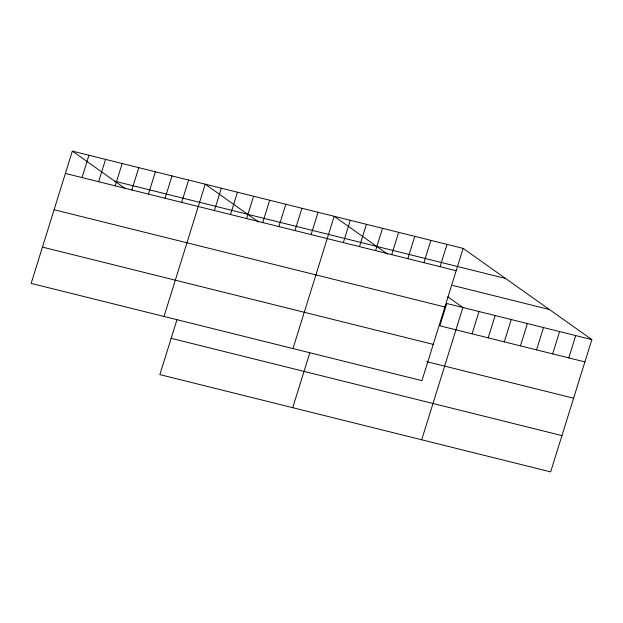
<?xml version="1.0" encoding="UTF-8"?>
<svg xmlns="http://www.w3.org/2000/svg" width="623" height="623" viewBox="0 0 623 623"><rect width="100%" height="100%" fill="white"/><g stroke="black" fill="none" stroke-linecap="round" stroke-linejoin="round"><path stroke-width="0.93" d="M72.346 151.116L31.15 283.395L421.935 380.661L463.138 248.39L72.346 151.116L124.982 188.419M82.01 177.571L88.957 155.252M98.613 181.706L105.567 159.387M115.224 185.833L122.178 163.522M131.835 189.968L138.781 167.657M148.438 194.103L155.392 171.792M165.048 198.239L172.003 175.927M181.659 202.374L188.605 180.055M164.02 316.468L205.216 184.19L258.631 222.045M176.987 319.63L159.862 374.61L550.654 471.884L591.85 339.605L463.138 248.39M214.39 210.519L221.336 188.201M230.502 214.53L237.456 192.219M246.622 218.541L253.577 196.229M262.742 222.559L269.697 200.24M278.863 226.57L285.817 204.251M294.983 230.58L301.937 208.269M311.103 234.591L318.057 212.279M292.974 348.569L334.177 216.29L387.592 254.145M343.343 242.62L350.297 220.301M292.732 407.683L309.857 352.704M359.463 246.63L366.417 224.311M375.583 250.641L382.538 228.329M391.703 254.651L398.658 232.34M407.824 258.67L414.778 236.351M423.944 262.68L430.898 240.361M440.064 266.691L447.018 244.38M421.693 439.783L462.889 307.505L447.719 296.758M472.063 333.835L479.009 311.516M488.183 337.845L495.129 315.534M504.303 341.856L511.249 319.544M520.423 345.866L527.37 323.555M536.543 349.885L543.49 327.566M552.663 353.895L559.61 331.576M568.783 357.906L575.73 335.595M114.827 181.223L505.611 278.489M65.399 173.435L456.184 270.701M452.656 285.427L549.377 309.506M591.85 339.605L446.769 303.494L439.822 325.806L584.904 361.916M54.1 209.725L444.884 306.991M42.45 247.105L433.234 344.379M426.724 361.651L573.596 398.206M171.169 338.328L561.954 435.594"/></g></svg>
